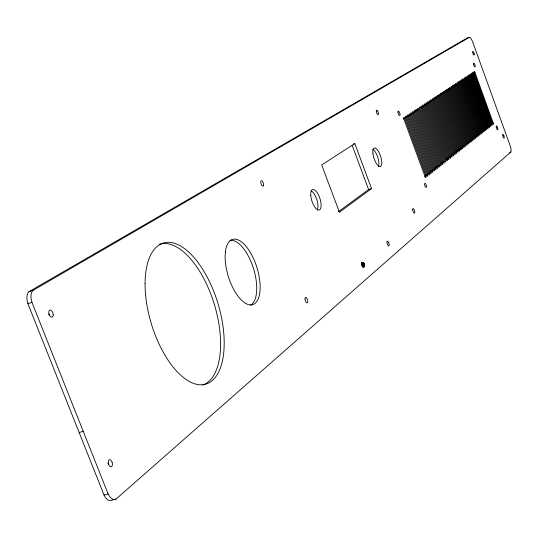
<?xml version="1.0" encoding="UTF-8"?>
<svg xmlns="http://www.w3.org/2000/svg" width="538" height="538" viewBox="0 0 538 538"><rect width="100%" height="100%" fill="white"/><g stroke="black" fill="none" stroke-linecap="round" stroke-linejoin="round"><path stroke-width="0.81" d="M364.508 266.175C365.046 264.763 362.478 260.17 362.094 263.412C361.839 264.635 363.782 268.744 364.508 266.175L362.975 266.64M364.508 266.075L362.209 266.68M364.448 266.559L362.915 267.023M115.979 499.136L510.797 152.032A5.972 1.728 72.2 0 0 510.259 145.993L472.519 41.554A6.019 1.748 71.1 0 0 469.344 37.337L466.923 38.185L29.012 291.663A11.17 6.093 72.2 0 0 27.889 303.674L104.009 495.007A11.116 5.891 76.6 0 0 111.897 500.219L115.979 499.136A11.123 5.878 76.6 0 1 108.111 493.911L31.964 302.363A11.184 6.073 72.2 0 1 33.067 290.345L469.344 37.337M371.543 188.596L339.417 212.261L321.69 164.917L354.811 143.585L371.543 188.596L368.597 189.544L338.355 211.764M473.709 72.865L474.933 72.448L493.185 122.886A1.345 0.397 71.9 0 1 493.312 124.399A1.345 0.397 71.9 0 1 492.526 123.397L474.247 72.892A1.352 0.397 71.4 0 1 474.133 71.406A1.352 0.397 71.4 0 1 474.933 72.448M472.33 73.767L473.561 73.343L491.866 123.915A1.345 0.397 71.9 0 1 491.994 125.441A1.345 0.397 71.9 0 1 491.207 124.439L472.868 73.8A1.352 0.397 71.4 0 1 472.754 72.3A1.352 0.397 71.4 0 1 473.561 73.343M470.952 74.668L472.182 74.251L490.548 124.957A1.352 0.397 71.9 0 1 490.669 126.484A1.352 0.397 71.9 0 1 489.883 125.482L471.49 74.701A1.358 0.403 71.4 0 1 471.375 73.202A1.358 0.403 71.4 0 1 472.182 74.251M469.566 75.582L470.797 75.159L489.217 126.006A1.358 0.403 71.9 0 1 489.338 127.533A1.358 0.403 71.9 0 1 488.544 126.531L470.098 75.616A1.358 0.403 71.4 0 1 469.983 74.109A1.358 0.403 71.4 0 1 470.797 75.159M468.168 76.497L469.405 76.073L487.879 127.055A1.358 0.403 71.9 0 1 488 128.589A1.358 0.403 71.9 0 1 487.206 127.587L468.706 76.537A1.365 0.403 71.4 0 1 468.591 75.024A1.365 0.403 71.4 0 1 469.405 76.073M466.762 77.418L467.999 76.995L486.534 128.111A1.365 0.403 71.9 0 1 486.655 129.651A1.365 0.403 71.9 0 1 485.854 128.643L467.3 77.459A1.372 0.41 71.4 0 1 467.186 75.945A1.372 0.41 71.4 0 1 467.999 76.995M465.35 78.346L466.594 77.923L485.182 129.181A1.365 0.41 71.9 0 1 485.303 130.721A1.365 0.41 71.9 0 1 484.503 129.712L465.888 78.387A1.372 0.41 71.4 0 1 465.774 76.867A1.372 0.41 71.4 0 1 466.594 77.923M463.931 79.274L465.175 78.851L483.823 130.25A1.372 0.41 71.9 0 1 483.944 131.797A1.372 0.41 71.9 0 1 483.137 130.788L464.469 79.315A1.379 0.41 71.4 0 1 464.355 77.795A1.379 0.41 71.4 0 1 465.175 78.851M462.505 80.209L463.749 79.785L482.451 131.326A1.372 0.41 71.9 0 1 482.573 132.879A1.372 0.41 71.9 0 1 481.766 131.864L463.036 80.256A1.379 0.417 71.4 0 1 462.922 78.73A1.379 0.417 71.4 0 1 463.749 79.785M461.066 81.151L462.317 80.727L481.08 132.402A1.379 0.417 72 0 1 481.201 133.962A1.379 0.417 72 0 1 480.387 132.947L461.604 81.198A1.385 0.417 71.4 0 1 461.49 79.664A1.385 0.417 71.4 0 1 462.317 80.727M459.627 82.099L460.878 81.675L479.694 133.491A1.385 0.417 72 0 1 479.815 135.058A1.385 0.417 72 0 1 479.002 134.036L460.158 82.146A1.385 0.417 71.4 0 1 460.044 80.606A1.385 0.417 71.4 0 1 460.878 81.675M458.174 83.054L459.432 82.623L478.302 134.587A1.385 0.417 72 0 1 478.423 136.154A1.385 0.417 72 0 1 477.603 135.132L458.706 83.101A1.392 0.424 71.4 0 1 458.591 81.561A1.392 0.424 71.4 0 1 459.432 82.623M455.242 84.97L456.506 84.54L475.498 136.793A1.392 0.424 72 0 1 475.619 138.374A1.392 0.424 72 0 1 474.792 137.345L455.773 85.024A1.399 0.424 71.4 0 1 455.666 83.471A1.399 0.424 71.4 0 1 456.506 84.54M453.769 85.939L455.034 85.508L474.086 137.903A1.399 0.424 72 0 1 474.207 139.49A1.399 0.424 72 0 1 473.373 138.461L454.294 85.999A1.406 0.43 71.4 0 1 454.186 84.439A1.406 0.43 71.4 0 1 455.034 85.508M452.283 86.914L453.554 86.483L472.66 139.026A1.399 0.43 72 0 1 472.781 140.613A1.399 0.43 72 0 1 471.947 139.584L452.808 86.974A1.406 0.43 71.4 0 1 452.7 85.407A1.406 0.43 71.4 0 1 453.554 86.483M449.291 88.878L450.562 88.447L469.795 141.279A1.412 0.437 72 0 1 469.909 142.879A1.412 0.437 72 0 1 469.069 141.85L449.808 88.938A1.419 0.437 71.4 0 1 449.707 87.364A1.419 0.437 71.4 0 1 450.562 88.447M447.777 89.873L449.055 89.436L468.342 142.415A1.412 0.437 72 0 1 468.464 144.023A1.412 0.437 72 0 1 467.616 142.987L448.302 89.933A1.419 0.437 71.4 0 1 448.194 88.353A1.419 0.437 71.4 0 1 449.055 89.436M446.258 90.868L447.542 90.431L466.89 143.565A1.419 0.437 72 0 1 467.004 145.173A1.419 0.437 72 0 1 466.157 144.137L446.782 90.935A1.426 0.444 71.4 0 1 446.675 89.348A1.426 0.444 71.4 0 1 447.542 90.431M444.731 91.87L446.015 91.433L465.424 144.715A1.419 0.444 72 0 1 465.545 146.329A1.419 0.444 72 0 1 464.691 145.294L445.249 91.937A1.426 0.444 71.4 0 1 445.148 90.35A1.426 0.444 71.4 0 1 446.015 91.433M443.191 92.879L444.482 92.442L463.951 145.872A1.426 0.444 72 0 1 464.072 147.493A1.426 0.444 72 0 1 463.211 146.45L443.709 92.946A1.432 0.444 71.4 0 1 443.608 91.352A1.432 0.444 71.4 0 1 444.482 92.442M441.644 93.894L442.935 93.457L462.472 147.035A1.432 0.444 72 0 1 462.586 148.663A1.432 0.444 72 0 1 461.732 147.62L442.162 93.962A1.439 0.451 71.4 0 1 442.061 92.361A1.439 0.451 71.4 0 1 442.935 93.457M440.091 94.91L441.389 94.473L460.985 148.206A1.432 0.451 72 0 1 461.1 149.84A1.432 0.451 72 0 1 460.232 148.797L440.609 94.984A1.439 0.451 71.4 0 1 440.508 93.377A1.439 0.451 71.4 0 1 441.389 94.473M438.524 95.939L439.828 95.502L459.486 149.382A1.439 0.451 72 0 1 459.6 151.023A1.439 0.451 72 0 1 458.732 149.974L439.042 96.013A1.446 0.457 71.5 0 1 438.941 94.406A1.446 0.457 71.5 0 1 439.828 95.502M436.95 96.968L438.255 96.531L457.979 150.573A1.446 0.457 72 0 1 458.094 152.214A1.446 0.457 72 0 1 457.219 151.165L437.468 97.048A1.446 0.457 71.5 0 1 437.367 95.434A1.446 0.457 71.5 0 1 438.255 96.531M435.37 98.01L436.674 97.566L456.459 151.763A1.446 0.457 72.1 0 1 456.574 153.411A1.446 0.457 72.1 0 1 455.699 152.362L435.881 98.091A1.453 0.457 71.5 0 1 435.78 96.463A1.453 0.457 71.5 0 1 436.674 97.566M433.776 99.053L435.087 98.609L454.94 152.96A1.453 0.457 72.1 0 1 455.047 154.614A1.453 0.457 72.1 0 1 454.173 153.565L434.287 99.133A1.459 0.464 71.5 0 1 434.193 97.506A1.459 0.464 71.5 0 1 435.087 98.609M432.175 100.102L433.487 99.658L453.406 154.171A1.453 0.464 72.1 0 1 453.514 155.832A1.453 0.464 72.1 0 1 452.633 154.776L432.686 100.189A1.459 0.464 71.5 0 1 432.586 98.555A1.459 0.464 71.5 0 1 433.487 99.658M430.568 101.157L431.88 100.714L451.859 155.381A1.459 0.464 72.1 0 1 451.974 157.049A1.459 0.464 72.1 0 1 451.086 155.993L431.072 101.245A1.466 0.471 71.5 0 1 430.978 99.611A1.466 0.471 71.5 0 1 431.88 100.714M428.947 102.22L430.265 101.776L450.313 156.598A1.466 0.471 72.1 0 1 450.42 158.273A1.466 0.471 72.1 0 1 449.533 157.217L429.452 102.307A1.473 0.471 71.5 0 1 429.358 100.667A1.473 0.471 71.5 0 1 430.265 101.776M427.313 103.296L428.638 102.845L448.746 157.829A1.466 0.471 72.1 0 1 448.86 159.51A1.466 0.471 72.1 0 1 447.966 158.448L427.824 103.383A1.473 0.477 71.5 0 1 427.723 101.736A1.473 0.477 71.5 0 1 428.638 102.845M425.672 104.365L427.004 103.921L447.179 159.066A1.473 0.471 72.1 0 1 447.286 160.748A1.473 0.471 72.1 0 1 446.392 159.685L426.177 104.459A1.48 0.477 71.5 0 1 426.083 102.805A1.48 0.477 71.5 0 1 427.004 103.921M424.025 105.448L425.356 105.004L445.599 160.304A1.48 0.477 72.1 0 1 445.706 161.999A1.48 0.477 72.1 0 1 444.805 160.929L424.529 105.542A1.486 0.477 71.5 0 1 424.435 103.881A1.486 0.477 71.5 0 1 425.356 105.004M422.364 106.537L423.702 106.087L444.011 161.555A1.48 0.477 72.1 0 1 444.119 163.256A1.48 0.477 72.1 0 1 443.211 162.187L422.868 106.638A1.486 0.484 71.5 0 1 422.774 104.971A1.486 0.484 71.5 0 1 423.702 106.087M420.696 107.634L422.034 107.183L442.411 162.812A1.486 0.484 72.1 0 1 442.518 164.514A1.486 0.484 72.1 0 1 441.604 163.444L421.193 107.734A1.493 0.484 71.5 0 1 421.099 106.06A1.493 0.484 71.5 0 1 422.034 107.183M417.327 109.846L418.672 109.389L439.183 165.354A1.493 0.491 72.1 0 1 439.29 167.069A1.493 0.491 72.1 0 1 438.369 165.993L417.824 109.947A1.5 0.491 71.5 0 1 417.73 108.266A1.5 0.491 71.5 0 1 418.672 109.389M415.625 110.962L416.97 110.505L437.555 166.632A1.5 0.491 72.1 0 1 437.656 168.354A1.5 0.491 72.1 0 1 436.735 167.278L416.123 111.063A1.506 0.498 71.5 0 1 416.029 109.375A1.506 0.498 71.5 0 1 416.97 110.505M413.91 112.086L415.262 111.628L435.915 167.923A1.506 0.498 72.1 0 1 436.022 169.645A1.506 0.498 72.1 0 1 435.094 168.569L414.408 112.193A1.513 0.498 71.5 0 1 414.321 110.498A1.513 0.498 71.5 0 1 415.262 111.628M412.189 113.215L413.547 112.758L434.267 169.214A1.506 0.498 72.2 0 1 434.368 170.95A1.506 0.498 72.2 0 1 433.44 169.867L412.686 113.323A1.513 0.498 71.5 0 1 412.592 111.622A1.513 0.498 71.5 0 1 413.547 112.758M410.46 114.352L411.819 113.888L432.613 170.519A1.513 0.498 72.2 0 1 432.713 172.261A1.513 0.498 72.2 0 1 431.779 171.178L410.951 114.459A1.52 0.504 71.5 0 1 410.864 112.751A1.52 0.504 71.5 0 1 411.819 113.888M408.719 115.495L410.077 115.031L430.938 171.83A1.52 0.504 72.2 0 1 431.039 173.579A1.52 0.504 72.2 0 1 430.104 172.49L409.203 115.609A1.527 0.504 71.5 0 1 409.115 113.895A1.527 0.504 71.5 0 1 410.077 115.031M406.963 116.645L408.329 116.181L429.263 173.155A1.52 0.504 72.2 0 1 429.364 174.904A1.52 0.504 72.2 0 1 428.416 173.814L407.448 116.759A1.527 0.511 71.5 0 1 407.367 115.038A1.527 0.511 71.5 0 1 408.329 116.181M405.201 117.802L406.567 117.338L427.575 174.48A1.527 0.511 72.2 0 1 427.67 176.242A1.527 0.511 72.2 0 1 426.721 175.153L405.686 117.923A1.533 0.511 71.5 0 1 405.598 116.195A1.533 0.511 71.5 0 1 406.567 117.338M403.426 118.965L404.798 118.501L425.874 175.818A1.533 0.511 72.2 0 1 425.975 177.58A1.533 0.511 72.2 0 1 425.02 176.491L403.904 119.086A1.54 0.518 71.5 0 1 403.823 117.358A1.54 0.518 71.5 0 1 404.798 118.501M353.338 144.076L354.811 143.585M491.961 123.283L493.185 122.886M490.643 124.318L491.866 123.915M489.318 125.361L490.548 124.957M487.979 126.41L489.217 126.006M486.641 127.459L487.879 127.055M485.289 128.521L486.534 128.111M483.938 129.584L485.182 129.181M482.573 130.653L483.823 130.25M481.201 131.729L482.451 131.326M478.437 133.901L479.694 133.491M477.045 134.998L478.302 134.587M475.646 136.101L476.903 135.684L457.972 83.578A1.399 0.424 71.4 0 0 457.132 82.516A1.399 0.424 71.4 0 0 457.239 84.062L476.204 136.235A1.392 0.424 72 0 0 477.024 137.264A1.392 0.424 72 0 0 476.903 135.684M474.234 137.203L475.498 136.793M471.389 139.436L472.66 139.026M469.956 140.566L471.227 140.149L452.061 87.465A1.412 0.437 71.4 0 0 451.207 86.383A1.412 0.437 71.4 0 0 451.315 87.956L470.515 140.714A1.406 0.43 72 0 0 471.349 141.743A1.406 0.43 72 0 0 471.227 140.149M468.517 141.696L469.795 141.279M467.065 142.832L468.342 142.415M465.605 143.982L466.89 143.565M462.66 146.289L463.951 145.872M461.18 147.459L462.472 147.035M459.687 148.629L460.985 148.206M458.188 149.806L459.486 149.382M456.675 150.996L457.979 150.573M455.155 152.187L456.459 151.763M453.628 153.384L454.94 152.96M29.012 291.663L33.067 290.345M452.088 154.594L453.406 154.171M450.541 155.805L451.859 155.381M448.988 157.029L450.313 156.598M447.421 158.259L448.746 157.829M445.847 159.497L447.179 159.066M442.673 161.985L444.011 161.555M441.073 163.249L442.411 162.812M437.838 165.785L439.183 165.354M436.204 167.069L437.555 166.632M434.563 168.354L435.915 167.923M432.908 169.652L434.267 169.214M431.247 170.956L432.613 170.519M429.58 172.274L430.938 171.83M427.892 173.592L429.263 173.155M426.204 174.924L427.575 174.48M27.889 303.674L31.964 302.363M424.495 176.262L425.874 175.818M509.587 152.415L510.797 152.032M361.475 262.726L363.049 262.275M361.704 262.907L363.237 262.443M361.778 262.995L363.345 262.557M361.892 263.129L363.426 262.658M362.081 263.391L363.681 263.042L362.148 263.512M361.496 263.936L363.796 263.237M363.944 263.539L361.623 264.205L363.957 263.573M361.812 264.649L364.112 263.943M361.866 264.797L364.186 264.158M361.886 264.857L364.199 264.212M361.94 265.032L364.239 264.326M362.061 265.476L364.36 264.777M362.081 265.57L364.367 264.81M362.135 265.812L364.434 265.113M362.188 266.189L364.475 265.409M362.209 266.545L364.508 265.846M362.874 267.178L364.408 266.707M79.14 432.505L83.235 431.341M104.009 495.007L108.111 493.911M352.155 145.341L368.597 189.544M107.896 463.057L108.225 464.153M466.923 38.185A6.012 1.755 71.1 0 1 467.609 38.413M229.948 240.325A34.116 15.024 72.8 0 1 253.432 268.307A34.116 15.024 72.8 0 1 250.426 305.234M159.295 244.333A73.619 34.943 73.2 0 1 214.084 303.553A73.619 34.943 73.2 0 1 202.779 384.986M372.8 149.241A9.751 3.477 71.8 0 1 377.784 157.304A9.751 3.477 71.8 0 1 378.422 166.619M311.092 190.761A10.753 4.23 72 0 1 316.808 199.497A10.753 4.23 72 0 1 317.292 209.921M48.756 313.97A3.692 1.997 72.6 0 1 49.059 315.08M426.52 186.874C425.612 188.737 424.179 184.749 424.529 183.633C425.645 182.328 426.647 185.785 426.52 186.874M225.388 252.066L225.166 254.951A34.143 14.977 72.8 0 0 249.834 304.891A34.143 14.977 72.8 0 0 253.385 258.301A34.143 14.977 72.8 0 0 225.388 252.066M53.175 314.885L53.168 315.402A3.699 1.991 72.6 0 1 49.785 315.719A3.699 1.991 72.6 0 1 49.812 310.11A3.699 1.991 72.6 0 1 53.168 314.36L53.175 314.885M263.593 185.22L263.452 185.771A2.851 1.184 71.6 0 1 261.044 183.801A2.851 1.184 71.6 0 1 261.818 180.829A2.851 1.184 71.6 0 1 263.593 185.22M503.817 135.583L503.696 135.307A1.997 0.578 72.1 0 0 502.62 135.092A1.997 0.578 72.1 0 0 503.85 138.091A1.997 0.578 72.1 0 0 503.931 135.865L503.817 135.583M388.813 242.92L388.671 242.557A2.495 0.908 72.8 0 0 386.95 241.945A2.495 0.908 72.8 0 0 388.389 245.832A2.495 0.908 72.8 0 0 388.94 243.284L388.813 242.92M440.804 164.077L420.353 108.286A1.5 0.491 71.5 0 0 419.418 107.163A1.5 0.491 71.5 0 0 419.512 108.837L439.99 164.715A1.493 0.484 72.1 0 0 440.904 165.785A1.493 0.484 72.1 0 0 440.804 164.077M112.126 462.492L111.951 461.947A3.679 1.944 76 0 0 108.481 460.736A3.679 1.944 76 0 0 110.243 466.634A3.679 1.944 76 0 0 112.281 463.043L112.126 462.492M474.119 53.511L474.039 53.215A2.011 0.585 71.2 0 0 472.64 51.493A2.011 0.585 71.2 0 0 473.467 54.661A2.011 0.585 71.2 0 0 474.193 53.8L474.119 53.511M496.258 126.807A2.011 0.585 72 0 0 497.616 129.772A2.011 0.585 72 0 0 497.374 126.995A2.011 0.585 72 0 0 496.258 126.807M397.965 112.099A2.32 0.78 71.4 0 0 399.606 115.535A2.32 0.78 71.4 0 0 399.452 112.341A2.32 0.78 71.4 0 0 397.965 112.099M145.072 283.573A73.686 34.829 73.2 0 0 204.117 384.542A73.686 34.829 73.2 0 0 204.675 272.578A73.686 34.829 73.2 0 0 145.072 283.573M372.908 153.216A9.758 3.463 71.8 0 0 380.211 166.625A9.758 3.463 71.8 0 0 378.853 152.106A9.758 3.463 71.8 0 0 372.908 153.216M310.756 195.462A10.76 4.217 72 0 0 319.095 210.055A10.76 4.217 72 0 0 317.897 193.821A10.76 4.217 72 0 0 310.756 195.462M473.507 63.914A2.018 0.592 71.3 0 0 474.879 66.934A2.018 0.592 71.3 0 0 474.664 64.21A2.018 0.592 71.3 0 0 473.507 63.914M305.026 299.034A2.831 1.163 73.4 0 0 307.185 302.881A2.831 1.163 73.4 0 0 306.99 298.563A2.831 1.163 73.4 0 0 305.026 299.034M376.304 111.292A2.394 0.834 71.3 0 0 378.066 114.708A2.394 0.834 71.3 0 0 377.81 111.279A2.394 0.834 71.3 0 0 376.304 111.292M412.707 209.793A2.374 0.82 72.5 0 0 414.408 213.129A2.374 0.82 72.5 0 0 414.139 209.632A2.374 0.82 72.5 0 0 412.707 209.793"/></g></svg>
